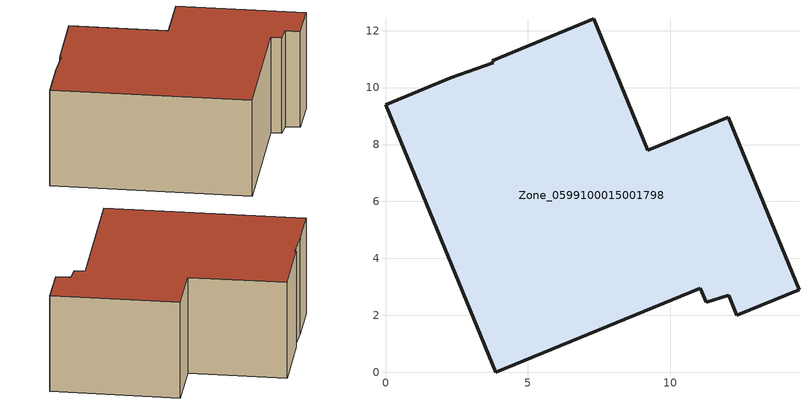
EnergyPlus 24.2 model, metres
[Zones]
Zone_0599100015001798
 floor ground (C_G): 3.75,10.95 7.31,12.42 9.21,7.8 12.03,8.96 14.52,2.9 12.34,2 12.05,2.71 11.26,2.47 11.05,2.96 3.87,0 0,9.4 2.29,10.35 3.79,10.87 z0.89
 wall outside (C_F): 14.52,2.9 12.03,8.96 9.21,7.8 7.31,12.42 3.75,10.95 3.79,10.87 2.29,10.35 0,9.4 3.87,0 11.05,2.96 11.26,2.47 12.05,2.71 12.34,2 14.52,2.9 z0.89:6.12
 roof outside (C_R): 7.31,12.42 3.75,10.95 3.79,10.87 2.29,10.35 0,9.4 3.87,0 11.05,2.96 11.26,2.47 12.05,2.71 12.34,2 14.52,2.9 12.03,8.96 9.21,7.8 z6.12
[BUILDING]
Pand.0599100015001798: North Axis=0; Terrain=City; Loads Convergence Tolerance Value=0.04; Temperature Convergence Tolerance Value=0.4; Solar Distribution=FullExterior; Maximum Number of Warmup Days=25; Minimum Number of Warmup Days=1
[Site:Location]
Rotterdam.The.Hague.AP_ZH_NLD Design_Conditions: Latitude=51.96; Longitude=4.45; Time Zone=1; Elevation=-4.5
[SITE:GROUNDTEMPERATURE:BUILDINGSURFACE]
18, 18, 18, 18, 18, 18, 18, 18, 18, 18, 18, 18
[MATERIAL] Thermal Absorptance=0.9; Solar Absorptance=0.7; Visible Absorptance=0.7
Name | Roughness | Thickness | Conductivity | Density | Specific Heat
G.D.1975-1991 | MediumSmooth | 0.15 | 0.288461 | 540 | 1210
F.D.1975-1991 | Rough | 0.3 | 0.230769 | 1920 | 840
R.D.1975-1991 | MediumRough | 0.2 | 0.153846 | 1500 | 1000
[CONSTRUCTION]
C_G: G.D.1975-1991
C_F: F.D.1975-1991
C_R: R.D.1975-1991
[ZONE]
Zone_0599100015001798: Type=1; Multiplier=1; Ceiling Height=Autocalculate; Volume=Autocalculate; Floor Area=autocalculate; Part of Total Floor Area=Yes
[ZONEINFILTRATION:DESIGNFLOWRATE]
Infil_Zone_0599100015001798: Zone or ZoneList or Space or SpaceList=Zone_0599100015001798; Schedule=AlwaysOn; Design Flow Rate Calculation Method=Flow/Area; Flow Rate per Floor Area=0.0042; Constant Term Coefficient=1; Temperature Term Coefficient=0; Velocity Term Coefficient=0; Velocity Squared Term Coefficient=0
[HVACTEMPLATE:ZONE:IDEALLOADSAIRSYSTEM]
Zone_0599100015001798: Maximum Heating Supply Air Temperature=50; Minimum Cooling Supply Air Temperature=13; Maximum Heating Supply Air Humidity Ratio=0.0156; Minimum Cooling Supply Air Humidity Ratio=0.0077; Heating Limit=NoLimit; Cooling Limit=NoLimit; Dehumidification Control Type=ConstantSensibleHeatRatio; Cooling Sensible Heat Ratio=0.7; Dehumidification Setpoint=60; Humidification Control Type=None; Humidification Setpoint=30; Outdoor Air Method=None; Outdoor Air Flow Rate per Person=0.00944; Outdoor Air Flow Rate per Zone Floor Area=0; Outdoor Air Flow Rate per Zone=0; Demand Controlled Ventilation Type=None; Outdoor Air Economizer Type=NoEconomizer; Heat Recovery Type=None; Sensible Heat Recovery Effectiveness=0.7; Latent Heat Recovery Effectiveness=0.65
[ZONECONTROL:THERMOSTAT]
ThermostatControl_Zone_0599100015001798: Zone or ZoneList=Zone_0599100015001798; Control Type Schedule=DualSetpointControlType; Control 1=Thermostat_Zone_0599100015001798; Temperature Difference Between Cutout And Setpoint=0
[THERMOSTATSETPOINT:DUALSETPOINT]
Thermostat_Zone_0599100015001798: Heating Setpoint Temperature Schedule=HeatingSetpoint_Zone_0599100015001798; Cooling Setpoint Temperature Schedule=CoolingSetpoint_Zone_0599100015001798
[SCHEDULE:COMPACT]
HeatingSetpoint_Zone_0599100015001798: Through: 12/31, For: AllDays, Until: 24:00, 21
CoolingSetpoint_Zone_0599100015001798: Through: 12/31, For: AllDays, Until: 24:00, 24
DualSetpointControlType: Through: 12/31, For: AllDays, Until: 24:00, 4
AlwaysOn: Through: 12/31, For: AllDays, Until: 24:00, 1
